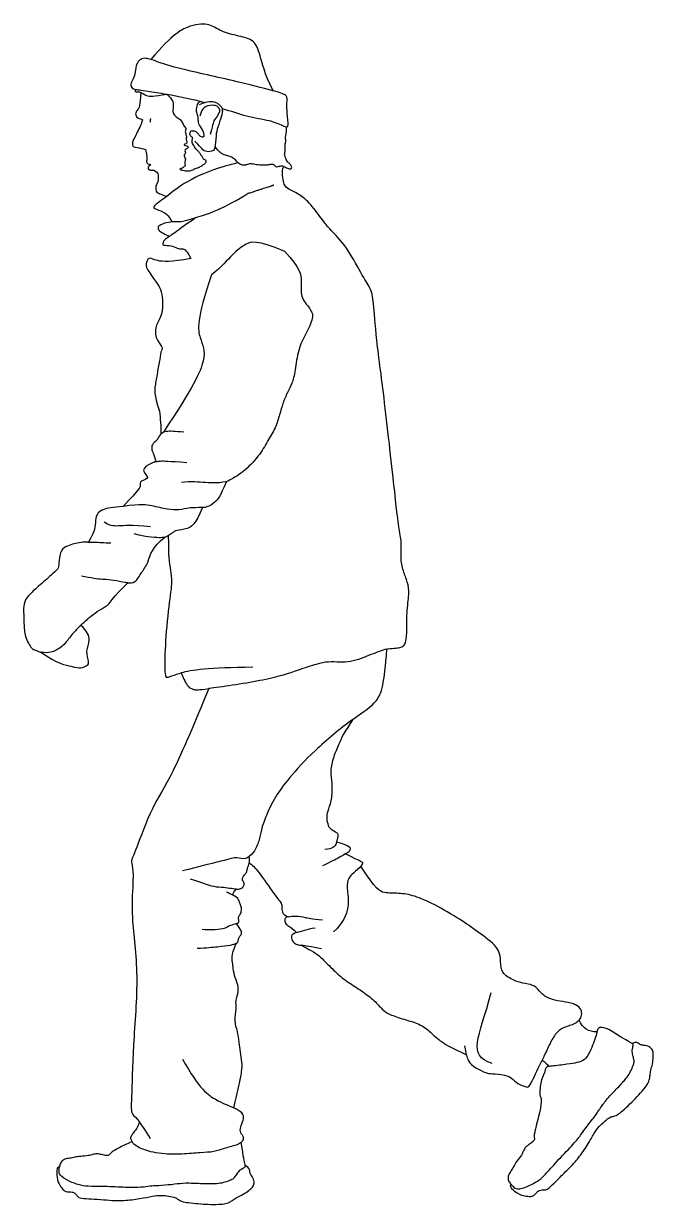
# Model space of a CAD drawing. Header units: feet. Extents: x 89 to 238, y -57 to 31.
# Drawn here: x 117.19 to 120.42, y 6.04 to 12.09 of the extents above; entities that cross this region are included whole.
import ezdxf

# ---------------------------------------------------------------- set-up
doc = ezdxf.new("R2010")
doc.units = ezdxf.units.FT
doc.header["$MEASUREMENT"] = 0
doc.layers.add('inner', color=1, linetype='Continuous')
doc.layers.add('outer', color=3, linetype='Continuous')

msp = doc.modelspace()

# ---------------------------------------------------------------- linework, layer by layer
at = {"layer": 'inner'}
msp.add_lwpolyline([(118.0082, 11.0514), (118.0272, 11.0675), (118.0506, 11.0814), (118.0722, 11.0974)], dxfattribs=at)
for points, knots in [([(118.4694, 11.7464), (118.4673, 11.747), (118.422, 11.7591), (118.2814, 11.7963), (117.9443, 11.8691), (117.8783, 11.8957), (117.8506, 11.9051), (117.8432, 11.9073)], [7.948333, 7.948333, 7.948333, 7.948333, 8, 9, 10, 11, 11.432757, 11.432757, 11.432757, 11.432757]), ([(117.7623, 11.7548), (117.7724, 11.7527), (117.8029, 11.7489), (117.8875, 11.736), (117.9259, 11.7293)], [18.382016, 18.382016, 18.382016, 18.382016, 19, 19.40088, 19.40088, 19.40088, 19.40088]), ([(117.7929, 11.7386), (117.8018, 11.7342), (117.8233, 11.7167), (117.8554, 11.7177), (117.9259, 11.7293)], [1.253453, 1.253453, 1.253453, 1.253453, 2, 3, 3, 3, 3]), ([(117.9259, 11.7293), (117.9568, 11.7022), (117.9606, 11.6705), (117.9546, 11.6448), (117.9591, 11.626), (117.9772, 11.6094), (118.0006, 11.5965), (118.0061, 11.5787), (118.0163, 11.5629), (118.0212, 11.5575)], [0, 0, 0, 0, 1, 2, 3, 4, 5, 6, 6.726018, 6.726018, 6.726018, 6.726018]), ([(118.2082, 11.6566), (118.2524, 11.644), (118.3354, 11.6133), (118.457, 11.5977), (118.5183, 11.5682), (118.5343, 11.5625), (118.5376, 11.5622)], [0.02915, 0.02915, 0.02915, 0.02915, 1, 2, 3, 3.384246, 3.384246, 3.384246, 3.384246]), ([(118.524, 11.3587), (118.5204, 11.3598), (118.5102, 11.362), (118.4924, 11.3569), (118.4848, 11.3539), (118.475, 11.3705), (118.4569, 11.3698), (118.4418, 11.366), (118.4131, 11.3645), (118.3739, 11.3698), (118.3535, 11.3743), (118.3316, 11.3683), (118.3203, 11.3637), (118.2961, 11.3713), (118.2803, 11.3886), (118.2644, 11.4053), (118.2357, 11.4143), (118.2146, 11.4204), (118.1927, 11.4324), (118.1726, 11.4615)], [12.465114, 12.465114, 12.465114, 12.465114, 13, 14, 15, 16, 17, 18, 19, 20, 21, 22, 23, 24, 25, 26, 27, 28, 29, 29, 29, 29]), ([(118.2912, 11.3775), (118.2658, 11.3724), (118.1579, 11.3436), (118.023, 11.2851), (117.9521, 11.2273), (117.9251, 11.2063)], [0.716316, 0.716316, 0.716316, 0.716316, 1, 2, 2.922744, 2.922744, 2.922744, 2.922744]), ([(117.8952, 9.989), (117.9014, 9.996), (117.9194, 10.0083), (117.967, 10.0042), (118.0122, 9.9997)], [4.168741, 4.168741, 4.168741, 4.168741, 5, 6, 6, 6, 6]), ([(117.8705, 9.8475), (117.8779, 9.8493), (117.9006, 9.8522), (117.9308, 9.8505), (118.028, 9.8437)], [5.516109, 5.516109, 5.516109, 5.516109, 6, 7, 7, 7, 7]), ([(118.1072, 9.6122), (118.0731, 9.5251), (118.0273, 9.4995), (117.9723, 9.4976), (117.9532, 9.482), (117.9387, 9.4728), (117.9327, 9.469)], [0, 0, 0, 0, 1, 2, 3, 3.852117, 3.852117, 3.852117, 3.852117]), ([(117.524, 9.4355), (117.5339, 9.4357), (117.5694, 9.4355), (117.603, 9.4323), (117.6392, 9.4323)], [29.584205, 29.584205, 29.584205, 29.584205, 30, 31, 31, 31, 31]), ([(117.9153, 9.4607), (117.9105, 9.4595), (117.8883, 9.4566), (117.8314, 9.4592), (117.7581, 9.4775)], [4.5857, 4.5857, 4.5857, 4.5857, 5, 6, 6, 6, 6]), ([(117.7252, 9.2268), (117.7213, 9.2272), (117.6987, 9.2305), (117.6501, 9.2413), (117.6061, 9.2431), (117.5366, 9.2504), (117.489, 9.2614)], [3.786646, 3.786646, 3.786646, 3.786646, 4, 5, 6, 7, 7, 7, 7]), ([(117.4842, 9.0094), (117.4803, 9.0055), (117.4689, 8.9937), (117.4285, 8.9502), (117.3992, 8.9062), (117.3363, 8.8649), (117.2947, 8.8697), (117.2818, 8.8722), (117.2804, 8.8725)], [5.453256, 5.453256, 5.453256, 5.453256, 6, 7, 8, 9, 10, 10.121236, 10.121236, 10.121236, 10.121236]), ([(119.0516, 8.8873), (119.039, 8.8843), (119.0102, 8.8743), (118.9721, 8.8604), (118.9208, 8.8385), (118.8641, 8.822), (118.8146, 8.8201), (118.7505, 8.8238), (118.6974, 8.8128), (118.6022, 8.7817), (118.4502, 8.7286), (118.2098, 8.6944), (118.144, 8.6859), (118.1398, 8.6853)], [28.161349, 28.161349, 28.161349, 28.161349, 29, 30, 31, 32, 33, 34, 35, 36, 37, 38, 38.073574, 38.073574, 38.073574, 38.073574]), ([(118.8796, 8.5291), (118.8771, 8.5273), (118.8184, 8.4844), (118.6708, 8.3623), (118.5464, 8.2221), (118.4786, 8.1317), (118.4311, 8.03), (118.4063, 7.9599), (118.3995, 7.9056), (118.3724, 7.8446), (118.3264, 7.8048), (118.2872, 7.8255), (118.2254, 7.8062), (118.1938, 7.7994), (118.1486, 7.7881), (118.0943, 7.7745), (118.0062, 7.7519)], [1.954787, 1.954787, 1.954787, 1.954787, 2, 3, 4, 5, 6, 7, 8, 9, 10, 11, 12, 13, 14, 15, 15, 15, 15]), ([(118.7948, 7.8988), (118.7934, 7.8947), (118.7865, 7.8769), (118.7757, 7.8661), (118.7338, 7.8605)], [15.708219, 15.708219, 15.708219, 15.708219, 16, 17, 17, 17, 17]), ([(118.8396, 7.8388), (118.8298, 7.8325), (118.7969, 7.8139), (118.7673, 7.7991), (118.7226, 7.7768)], [1.48189, 1.48189, 1.48189, 1.48189, 2, 3, 3, 3, 3]), ([(118.9193, 7.7762), (118.9098, 7.766), (118.8742, 7.7338), (118.8287, 7.6958), (118.8761, 7.5284), (118.7784, 7.4391)], [1.282153, 1.282153, 1.282153, 1.282153, 2, 3, 4, 4, 4, 4]), ([(118.5479, 7.5169), (118.5579, 7.519), (118.5878, 7.5212), (118.6324, 7.5155), (118.6654, 7.5048), (118.7229, 7.5019)], [4.078883, 4.078883, 4.078883, 4.078883, 5, 6, 7, 7, 7, 7]), ([(118.2829, 7.4818), (118.2744, 7.4784), (118.2455, 7.4726), (118.2224, 7.4547), (118.179, 7.4507), (118.123, 7.4476), (118.1065, 7.4523)], [7.156719, 7.156719, 7.156719, 7.156719, 8, 9, 10, 11, 11, 11, 11]), ([(118.5899, 7.4356), (118.602, 7.4398), (118.6383, 7.4503), (118.6615, 7.4581), (118.6849, 7.46)], [5.227758, 5.227758, 5.227758, 5.227758, 6, 7, 7, 7, 7]), ([(120.0366, 6.988), (120.0305, 6.9808), (120.0072, 6.9628), (119.9562, 6.9535), (119.9115, 6.9172), (119.8808, 6.8558), (119.8746, 6.8415), (119.8514, 6.792), (119.8471, 6.7829)], [17.504593, 17.504593, 17.504593, 17.504593, 18, 19, 20, 21, 22, 22.206247, 22.206247, 22.206247, 22.206247]), ([(120.1271, 6.9274), (120.1263, 6.9227), (120.1221, 6.9007), (120.0883, 6.8154), (120.0659, 6.7827), (120.0247, 6.769), (119.9834, 6.7621), (119.9071, 6.7527), (119.888, 6.7509), (119.8843, 6.7505)], [1.640427, 1.640427, 1.640427, 1.640427, 2, 3, 4, 5, 6, 7, 7.332916, 7.332916, 7.332916, 7.332916]), ([(119.6876, 6.1466), (119.6908, 6.1428), (119.7001, 6.1329), (119.7149, 6.1183), (119.7722, 6.1329), (119.835, 6.1687), (119.8628, 6.1963), (119.9307, 6.2739), (120.0112, 6.3553), (120.0502, 6.4063), (120.0699, 6.4372), (120.1001, 6.4738), (120.1453, 6.536), (120.1703, 6.5752), (120.2294, 6.6365), (120.2709, 6.6817), (120.2926, 6.7108), (120.3074, 6.7404), (120.3191, 6.7728), (120.3174, 6.7835), (120.3099, 6.8067), (120.307, 6.8352), (120.3103, 6.8453), (120.3124, 6.8583), (120.3137, 6.8631), (120.3098, 6.8663), (120.308, 6.8674)], [15.367567, 15.367567, 15.367567, 15.367567, 16, 17, 18, 19, 20, 21, 22, 23, 24, 25, 26, 27, 28, 29, 30, 31, 32, 33, 34, 35, 36, 37, 38, 38.420237, 38.420237, 38.420237, 38.420237]), ([(118.0061, 6.7882), (118.0922, 6.6325), (118.1837, 6.5721), (118.2423, 6.55), (118.2659, 6.5392), (118.2676, 6.5384)], [0, 0, 0, 0, 1, 2, 2.081427, 2.081427, 2.081427, 2.081427]), ([(118.3061, 6.361), (118.3016, 6.3572), (118.2833, 6.3461), (118.2204, 6.3323), (118.1673, 6.3103), (118.1032, 6.3103), (118.0006, 6.2993), (117.9128, 6.3011), (117.8542, 6.3103), (117.8102, 6.3231), (117.7827, 6.3341), (117.7548, 6.3533), (117.7493, 6.3615), (117.7472, 6.3654)], [8.486531, 8.486531, 8.486531, 8.486531, 9, 10, 11, 12, 13, 14, 15, 16, 17, 18, 18.857253, 18.857253, 18.857253, 18.857253]), ([(118.327, 6.2422), (118.3273, 6.2402), (118.3275, 6.2351), (118.323, 6.2329), (118.3118, 6.2259), (118.3021, 6.2217), (118.2826, 6.2008), (118.27, 6.1799), (118.2631, 6.1716), (118.231, 6.159), (118.199, 6.1507), (118.1627, 6.1479), (118.1014, 6.1493), (118.0164, 6.1535), (117.9704, 6.1465), (117.8938, 6.1395), (117.8464, 6.1381), (117.8102, 6.1326), (117.7461, 6.1284), (117.6318, 6.1353), (117.5287, 6.1353), (117.4897, 6.1381), (117.4214, 6.1618), (117.3726, 6.1953), (117.3739, 6.216), (117.3752, 6.2296), (117.3759, 6.2345)], [-38.420237, -38.420237, -38.420237, -38.420237, -38, -37, -36, -35, -34, -33, -32, -31, -30, -29, -28, -27, -26, -25, -24, -23, -22, -21, -20, -19, -18, -17, -16, -15.367567, -15.367567, -15.367567, -15.367567])]:
    msp.add_open_spline(points, degree=3, knots=knots, dxfattribs=at)
for points, degree in [([(117.9259, 11.7293), (117.9832, 11.7193), (118.0519, 11.7056), (118.121, 11.6875)], 3), ([(118.0492, 11.5432), (118.0565, 11.5422), (118.07, 11.5422), (118.0851, 11.5293), (118.0934, 11.512), (118.1199, 11.5082), (118.1153, 11.5369), (118.0889, 11.5739), (118.0859, 11.5965), (118.0859, 11.6169), (118.0761, 11.6411), (118.0776, 11.6645), (118.0886, 11.6957), (118.1028, 11.6921)], 3), ([(118.0928, 11.6771), (118.1192, 11.6881), (118.1444, 11.6939), (118.1674, 11.6927), (118.1874, 11.6822), (118.196, 11.6731), (118.2079, 11.6629), (118.2107, 11.6437), (118.2071, 11.6212), (118.1845, 11.5563), (118.1762, 11.5216), (118.174, 11.4441), (118.1565, 11.4364), (118.1208, 11.4324), (118.0989, 11.4553), (118.0782, 11.4799), (118.0691, 11.4887)], 3), ([(118.096, 11.619), (118.1076, 11.6611), (118.1397, 11.6762), (118.1764, 11.6743), (118.1867, 11.6643), (118.1976, 11.6514), (118.1924, 11.6283), (118.1658, 11.5955), (118.1619, 11.5788), (118.1519, 11.537), (118.1465, 11.5235)], 3), ([(117.842, 11.6047), (117.8392, 11.5978), (117.8393, 11.5925), (117.8398, 11.5879), (117.8405, 11.5866)], 3), ([(118.0199, 11.559), (118.0269, 11.552), (118.0154, 11.5363), (118.025, 11.5282), (118.0221, 11.5222), (118.0272, 11.5141), (118.0243, 11.5052), (118.0258, 11.4896), (118.0332, 11.4771), (118.0021, 11.4696), (118.0391, 11.463), (118.0332, 11.4571), (118.0317, 11.4526), (118.0154, 11.4445), (118.0206, 11.4326), (118.0206, 11.426), (118.0132, 11.42), (118.0147, 11.4067), (118.0221, 11.4015), (118.0198, 11.3919), (118.0184, 11.3852), (118.0184, 11.3815), (118.0176, 11.3697), (118.0213, 11.3667), (118.0087, 11.3504), (117.9902, 11.3475), (117.9939, 11.3438), (117.9984, 11.3408), (118.0147, 11.3386), (118.0317, 11.3356), (118.0539, 11.3393), (118.0635, 11.346), (118.0769, 11.3504), (118.0909, 11.3549), (118.1117, 11.3682), (118.1228, 11.3741), (118.1309, 11.3926), (118.1109, 11.3956), (118.1065, 11.4097), (118.0976, 11.423), (118.0887, 11.4348), (118.0754, 11.446), (118.0576, 11.4741), (118.0524, 11.4904), (118.0606, 11.5089), (118.0428, 11.5156), (118.0428, 11.5252), (118.0492, 11.5432)], 3), ([(118.3415, 11.2218), (118.4471, 11.2558), (118.4727, 11.2649)], 2), ([(117.9936, 11.0752), (118.0917, 11.102), (118.1823, 11.1304), (118.2856, 11.1864), (118.3415, 11.2218)], 3), ([(117.9936, 11.0752), (117.9779, 11.0758), (117.9651, 11.0756), (117.9545, 11.075)], 3), ([(118.0082, 11.0514), (117.9741, 11.0253), (117.9528, 11.0106), (117.9389, 11.0013)], 3), ([(118.529, 10.924), (118.3818, 10.9862), (118.3284, 10.9625), (118.2646, 10.9165), (118.2068, 10.8453), (118.1534, 10.8038)], 3), ([(118.529, 10.924), (118.6095, 10.8398), (118.6169, 10.7684), (118.6059, 10.6933), (118.6608, 10.6292), (118.681, 10.5889), (118.6352, 10.4992), (118.5967, 10.4241), (118.5821, 10.3088), (118.5674, 10.2465), (118.5436, 10.2062), (118.518, 10.144), (118.5033, 10.0909), (118.4832, 10.0195), (118.4411, 9.9536), (118.399, 9.8767), (118.3129, 9.7888), (118.2507, 9.7558), (118.225, 9.7393), (118.1262, 9.7375), (118.0492, 9.7466), (117.9998, 9.7412)], 3), ([(118.1534, 10.8038), (118.0755, 10.5737), (118.0922, 10.4704), (118.1396, 10.3923), (118.0587, 10.2248), (117.9076, 9.9988)], 3), ([(118.2302, 9.7457), (118.1976, 9.6661), (118.1756, 9.6423), (118.139, 9.6148), (118.106, 9.6112), (118.0438, 9.613), (117.987, 9.5983), (117.9339, 9.602), (117.8478, 9.6221), (117.7947, 9.6313), (117.7014, 9.6185)], 3), ([(117.8426, 9.5137), (117.7409, 9.525), (117.6731, 9.5137), (117.6279, 9.5204), (117.6053, 9.5385)], 3), ([(118.366, 8.7945), (118.1416, 8.7932), (118.0467, 8.7789), (117.999, 8.7661)], 3), ([(118.3454, 7.8235), (118.3472, 7.8106), (118.3473, 7.801), (118.3465, 7.7936)], 3), ([(118.28, 7.6575), (118.2707, 7.658), (118.2492, 7.6628), (118.2034, 7.6675), (118.1569, 7.6699), (118.1128, 7.688), (118.0466, 7.7101)], 3), ([(118.2294, 7.6446), (118.2431, 7.6389), (118.2538, 7.6338), (118.2623, 7.6293)], 3), ([(118.2805, 7.3798), (118.2746, 7.3766), (118.2562, 7.3703), (118.1885, 7.3617), (118.1286, 7.3562), (118.0805, 7.3538)], 3), ([(118.717, 7.352), (118.6628, 7.363), (118.6334, 7.3679), (118.6163, 7.3706)], 3), ([(119.5911, 6.7659), (119.4595, 6.8091), (119.5241, 6.8915), (119.5855, 7.1287)], 3), ([(119.4595, 6.8091), (119.457, 6.8204), (119.4546, 6.8351), (119.4515, 6.8555)], 3), ([(117.8413, 6.3799), (117.8175, 6.4227), (117.7992, 6.449), (117.7852, 6.4665)], 3)]:
    msp.add_open_spline(points, degree=degree, dxfattribs=at)
at = {"layer": 'outer'}
msp.add_open_spline([(118.8796, 8.5291), (118.8688, 8.5114), (118.8551, 8.4866), (118.8315, 8.4577), (118.8119, 8.4103), (118.7784, 8.3377), (118.7617, 8.2596), (118.7729, 8.2038), (118.7729, 8.1228), (118.7533, 8.067), (118.7422, 8.0307), (118.7505, 7.9889), (118.7589, 7.9665), (118.8036, 7.9442), (118.8036, 7.9341), (118.7981, 7.9088), (118.7948, 7.8988), (118.8705, 7.8772), (118.8726, 7.8628), (118.8486, 7.8447), (118.8396, 7.8388), (118.9236, 7.7963), (118.9361, 7.7963), (118.923, 7.7803), (118.9193, 7.7762), (118.9933, 7.6568), (119.038, 7.6344), (119.1105, 7.64), (119.1915, 7.6261), (119.2892, 7.5842), (119.4343, 7.5005), (119.5124, 7.4419), (119.6296, 7.361), (119.6352, 7.2828), (119.6352, 7.2298), (119.7022, 7.1879), (119.7468, 7.1768), (119.8027, 7.1684), (119.8278, 7.1433), (119.8445, 7.1209), (119.8975, 7.0847), (120.0371, 7.0763), (120.0557, 7.0204), (120.0427, 6.9952), (120.0366, 6.988), (120.0539, 6.9463), (120.084, 6.9261), (120.1271, 6.9274), (120.1286, 6.9356), (120.1303, 6.9469), (120.1571, 6.9582), (120.2049, 6.9299), (120.2761, 6.8845), (120.2963, 6.8741), (120.3057, 6.869), (120.308, 6.8674), (120.3285, 6.8774), (120.347, 6.8643), (120.3538, 6.8583), (120.3809, 6.8585), (120.4083, 6.8436), (120.4161, 6.8233), (120.4161, 6.7993), (120.4122, 6.7622), (120.4024, 6.7288), (120.3992, 6.7046), (120.3972, 6.6868), (120.3899, 6.6647), (120.3694, 6.6362), (120.3315, 6.5929), (120.297, 6.5586), (120.257, 6.5215), (120.2312, 6.5006), (120.2062, 6.4925), (120.1965, 6.4935), (120.1669, 6.4699), (120.139, 6.4448), (120.1126, 6.4079), (120.0827, 6.3531), (120.0302, 6.276), (119.9951, 6.2393), (119.9501, 6.1947), (119.9058, 6.1509), (119.8729, 6.1167), (119.856, 6.118), (119.8384, 6.1184), (119.8259, 6.1128), (119.8148, 6.1001), (119.8044, 6.0882), (119.7879, 6.0831), (119.7581, 6.0867), (119.7256, 6.0941), (119.6735, 6.1368), (119.6876, 6.1466), (119.6857, 6.1487), (119.6791, 6.1567), (119.6721, 6.1687), (119.6723, 6.1944), (119.6896, 6.2163), (119.7009, 6.2398), (119.7152, 6.2625), (119.7443, 6.3), (119.7491, 6.3161), (119.7625, 6.3377), (119.77, 6.3441), (119.7937, 6.3585), (119.8075, 6.3743), (119.809, 6.3803), (119.8042, 6.3938), (119.8094, 6.4188), (119.8185, 6.4609), (119.8335, 6.5122), (119.8475, 6.5832), (119.8337, 6.5969), (119.8337, 6.6262), (119.8406, 6.6657), (119.8475, 6.6984), (119.8612, 6.7191), (119.8612, 6.7328), (119.8689, 6.7481), (119.8768, 6.7497), (119.8843, 6.7505), (119.8719, 6.7613), (119.8595, 6.7721), (119.8471, 6.7829), (119.8305, 6.7477), (119.7815, 6.6451), (119.7719, 6.6419), (119.7168, 6.6626), (119.6926, 6.6901), (119.6616, 6.7074), (119.5824, 6.7142), (119.5652, 6.7142), (119.5031, 6.7418), (119.471, 6.771), (119.4625, 6.7956), (119.4595, 6.8091), (119.3903, 6.8434), (119.327, 6.8751), (119.275, 6.9271), (119.2208, 6.97), (119.1394, 6.9904), (119.0603, 7.0175), (119.0286, 7.0401), (118.9925, 7.0853), (118.9246, 7.1373), (118.8501, 7.1825), (118.7958, 7.2255), (118.7302, 7.2933), (118.6896, 7.3317), (118.6455, 7.3537), (118.6237, 7.3639), (118.6163, 7.3706), (118.6009, 7.373), (118.5838, 7.3748), (118.5662, 7.3949), (118.5633, 7.4094), (118.5623, 7.4192), (118.5688, 7.4279), (118.5863, 7.4343), (118.5899, 7.4356), (118.5711, 7.4571), (118.5496, 7.4669), (118.5312, 7.4824), (118.5263, 7.5068), (118.5357, 7.5142), (118.547, 7.5167), (118.5479, 7.5169), (118.5328, 7.5213), (118.5159, 7.5339), (118.5127, 7.565), (118.5161, 7.5792), (118.4993, 7.6027), (118.4812, 7.6245), (118.389, 7.7572), (118.3636, 7.7828), (118.3465, 7.7936), (118.3453, 7.7825), (118.3372, 7.7655), (118.3359, 7.7471), (118.3256, 7.7329), (118.3114, 7.7179), (118.3114, 7.7022), (118.324, 7.688), (118.3201, 7.673), (118.3051, 7.6596), (118.2894, 7.657), (118.28, 7.6575), (118.2716, 7.6475), (118.2657, 7.6381), (118.2623, 7.6293), (118.2898, 7.6145), (118.297, 7.5937), (118.3035, 7.5784), (118.3098, 7.5564), (118.3043, 7.5319), (118.2917, 7.5177), (118.2933, 7.5004), (118.295, 7.4874), (118.2845, 7.4825), (118.2829, 7.4818), (118.3043, 7.4492), (118.3114, 7.431), (118.3027, 7.4208), (118.2917, 7.409), (118.2917, 7.3893), (118.2865, 7.383), (118.2805, 7.3798), (118.2533, 7.3155), (118.2643, 7.2807), (118.2643, 7.2533), (118.2735, 7.2038), (118.2954, 7.1617), (118.2863, 7.105), (118.2771, 7.0866), (118.2826, 7.0537), (118.2698, 6.9786), (118.2881, 6.931), (118.2973, 6.8724), (118.3009, 6.8248), (118.3119, 6.7699), (118.3101, 6.7278), (118.2954, 6.6527), (118.2838, 6.6078), (118.2732, 6.5589), (118.2676, 6.5384), (118.2872, 6.5292), (118.3175, 6.511), (118.3211, 6.4842), (118.3046, 6.4476), (118.2973, 6.4165), (118.3192, 6.3909), (118.3192, 6.3757), (118.3105, 6.3646), (118.3061, 6.361), (118.3188, 6.2775), (118.3243, 6.2555), (118.3266, 6.245), (118.327, 6.2422), (118.348, 6.2334), (118.3503, 6.2108), (118.3503, 6.2018), (118.3683, 6.1815), (118.3751, 6.151), (118.3649, 6.1318), (118.3469, 6.116), (118.3164, 6.0946), (118.2848, 6.0799), (118.2645, 6.0664), (118.2498, 6.0562), (118.2284, 6.0472), (118.1934, 6.0438), (118.1358, 6.0438), (118.0873, 6.0472), (118.0331, 6.0528), (118.0004, 6.0585), (117.9778, 6.072), (117.9721, 6.0799), (117.9349, 6.0867), (117.8976, 6.0912), (117.8525, 6.0867), (117.7915, 6.0731), (117.699, 6.0618), (117.6482, 6.0641), (117.585, 6.0686), (117.5229, 6.0731), (117.4755, 6.0754), (117.4653, 6.0889), (117.4541, 6.1025), (117.4416, 6.1081), (117.4247, 6.1081), (117.4089, 6.1081), (117.3942, 6.1172), (117.3773, 6.142), (117.3615, 6.1713), (117.3593, 6.2386), (117.3759, 6.2345), (117.3763, 6.2373), (117.378, 6.2476), (117.3824, 6.2608), (117.4019, 6.2775), (117.4298, 6.2789), (117.4549, 6.2858), (117.4813, 6.29), (117.5287, 6.2928), (117.544, 6.2998), (117.5691, 6.3039), (117.5789, 6.3026), (117.6053, 6.2942), (117.6262, 6.2942), (117.6318, 6.297), (117.6388, 6.3095), (117.6611, 6.3221), (117.6987, 6.343), (117.7472, 6.3654), (117.7468, 6.3661), (117.744, 6.3712), (117.7388, 6.3817), (117.7388, 6.389), (117.7498, 6.4037), (117.7644, 6.4238), (117.776, 6.4397), (117.7824, 6.4599), (117.7852, 6.4665), (117.7682, 6.4876), (117.7384, 6.5108), (117.7461, 6.5575), (117.7498, 6.8449), (117.7846, 7.224), (117.7388, 7.5261), (117.7571, 7.7312), (117.7461, 7.7861), (117.7425, 7.8081), (117.7589, 7.8355), (117.8523, 8.0937), (117.9402, 8.2091), (118.0684, 8.5112), (118.1398, 8.6853), (118.0863, 8.6785), (118.0596, 8.6778), (118.0328, 8.6956), (118.0183, 8.7227), (118.0059, 8.7476), (117.999, 8.7661), (117.9855, 8.7625), (117.9757, 8.7591), (117.9679, 8.756), (117.9321, 8.7431), (117.9254, 8.7424), (117.9192, 8.7459), (117.9136, 8.7691), (117.9159, 8.9153), (117.9382, 9.1497), (117.9577, 9.2418), (117.9314, 9.3497), (117.9337, 9.4353), (117.9327, 9.469), (117.9316, 9.4684), (117.9266, 9.4652), (117.9222, 9.4623), (117.9153, 9.4607), (117.8497, 9.4116), (117.8314, 9.3218), (117.7941, 9.2815), (117.7675, 9.2271), (117.7394, 9.2254), (117.7252, 9.2268), (117.6464, 9.1479), (117.6336, 9.1223), (117.619, 9.1094), (117.5677, 9.0802), (117.5274, 9.049), (117.4975, 9.0221), (117.4875, 9.0126), (117.4842, 9.0094), (117.5214, 8.9763), (117.5353, 8.9331), (117.5088, 8.8774), (117.5297, 8.8161), (117.52, 8.8049), (117.4851, 8.7882), (117.4503, 8.7966), (117.3653, 8.8133), (117.2804, 8.8725), (117.2709, 8.8745), (117.2609, 8.8787), (117.2436, 8.8852), (117.2346, 8.8897), (117.2165, 8.9169), (117.2006, 8.953), (117.1961, 8.9847), (117.1939, 9.0186), (117.1939, 9.0502), (117.1916, 9.0819), (117.1939, 9.1316), (117.221, 9.1678), (117.273, 9.213), (117.3498, 9.2808), (117.3724, 9.3012), (117.3724, 9.3373), (117.3815, 9.3984), (117.4154, 9.4165), (117.4538, 9.4278), (117.4752, 9.4336), (117.5101, 9.4353), (117.524, 9.4355), (117.5646, 9.4978), (117.551, 9.5679), (117.594, 9.6063), (117.6482, 9.6131), (117.7014, 9.6185), (117.7861, 9.7081), (117.7906, 9.7239), (117.7839, 9.7488), (117.8472, 9.7623), (117.7861, 9.8053), (117.8392, 9.8375), (117.8625, 9.8457), (117.8705, 9.8475), (117.8585, 9.8866), (117.8426, 9.9138), (117.8539, 9.9432), (117.8743, 9.9545), (117.8857, 9.9773), (117.8939, 9.9876), (117.8952, 9.989), (117.8953, 10.0289), (117.8926, 10.0681), (117.8871, 10.1066), (117.8585, 10.1963), (117.8652, 10.2348), (117.8765, 10.3026), (117.8901, 10.3749), (117.8969, 10.4224), (117.9082, 10.4292), (117.863, 10.4812), (117.8675, 10.5512), (117.9059, 10.5942), (117.9059, 10.7298), (117.8517, 10.7886), (117.8336, 10.8248), (117.8132, 10.8451), (117.8313, 10.9039), (117.8652, 10.8722), (117.9444, 10.87), (118.0483, 10.8877), (118.0325, 10.9198), (118.0162, 10.9349), (118.0074, 10.9379), (117.9856, 10.9358), (117.958, 10.9529), (117.9131, 10.9567), (117.9027, 10.9554), (117.9058, 10.9801), (117.9256, 10.9923), (117.9389, 11.0013), (117.9279, 11.0061), (117.9047, 11.0182), (117.8813, 11.0321), (117.8779, 11.0518), (117.896, 11.0602), (117.9238, 11.0733), (117.9545, 11.075), (117.9494, 11.0799), (117.9408, 11.0955), (117.9236, 11.1217), (117.8645, 11.1418), (117.8499, 11.154), (117.8919, 11.1807), (117.9228, 11.2046), (117.9251, 11.2063), (117.9238, 11.2067), (117.9082, 11.2118), (117.8889, 11.2198), (117.8683, 11.2289), (117.8671, 11.2623), (117.8817, 11.2812), (117.8817, 11.3117), (117.8817, 11.3264), (117.8586, 11.3408), (117.858, 11.3409), (117.846, 11.3417), (117.8361, 11.3396), (117.8269, 11.3508), (117.8313, 11.3605), (117.843, 11.3686), (117.8404, 11.3694), (117.8324, 11.3719), (117.8225, 11.375), (117.8206, 11.3889), (117.8271, 11.4094), (117.8154, 11.4458), (117.8127, 11.4469), (117.7984, 11.452), (117.7565, 11.4584), (117.748, 11.4655), (117.7494, 11.4911), (117.7622, 11.5067), (117.8034, 11.5976), (117.8, 11.6007), (117.7678, 11.6088), (117.7632, 11.6375), (117.777, 11.6456), (117.7885, 11.6721), (117.7929, 11.7386), (117.7899, 11.7401), (117.7752, 11.7456), (117.76, 11.7361), (117.7623, 11.7548), (117.756, 11.756), (117.7449, 11.7601), (117.7358, 11.7805), (117.7558, 11.8077), (117.7629, 11.8405), (117.7701, 11.8891), (117.7915, 11.9105), (117.811, 11.9154), (117.8335, 11.9102), (117.8432, 11.9073), (117.9572, 12.0405), (118.0528, 12.089), (118.1485, 12.0919), (118.1971, 12.0505), (118.2956, 12.0262), (118.3756, 12.0076), (118.4013, 11.9391), (118.4242, 11.8391), (118.4694, 11.7464), (118.5091, 11.7357), (118.5469, 11.7242), (118.5384, 11.6877), (118.5413, 11.6349), (118.5488, 11.5689), (118.5428, 11.5617), (118.5376, 11.5622), (118.5399, 11.5291), (118.5301, 11.5079), (118.5361, 11.4921), (118.5309, 11.4747), (118.5301, 11.4513), (118.5316, 11.4332), (118.5256, 11.4196), (118.5392, 11.3879), (118.5505, 11.3758), (118.5648, 11.3622), (118.5656, 11.3486), (118.5528, 11.3456), (118.5366, 11.3537), (118.527, 11.3577), (118.524, 11.3587), (118.5209, 11.3516), (118.5144, 11.3348), (118.521, 11.2893), (118.5273, 11.2609), (118.5439, 11.2451), (118.5967, 11.2199), (118.6518, 11.1805), (118.7212, 11.0875), (118.7598, 11.0355), (118.841, 10.959), (118.9245, 10.8013), (118.9703, 10.7354), (118.9849, 10.675), (118.9941, 10.4937), (119.0417, 10.1568), (119.1021, 9.5947), (119.1149, 9.5013), (119.1296, 9.4207), (119.1204, 9.3566), (119.135, 9.2871), (119.1589, 9.2303), (119.168, 9.1754), (119.1515, 9.0747), (119.157, 8.9648), (119.1442, 8.9044), (119.1241, 8.8971), (119.1003, 8.8916), (119.0712, 8.8916), (119.054, 8.8879), (119.0516, 8.8873), (119.0392, 8.7081), (119.0127, 8.6153), (118.9326, 8.5675), (118.8796, 8.5291)], degree=3, knots=[0, 0, 0, 0, 0.822916, 1.822916, 2.822916, 3.822916, 4.822916, 5.822916, 6.822916, 7.822916, 8.822916, 9.822916, 10.822916, 11.822916, 12.822916, 13.531136, 13.531136, 13.531136, 14.531136, 15.013025, 15.013025, 15.013025, 16.013025, 16.295178, 16.295178, 16.295178, 17.295178, 18.295178, 19.295178, 20.295178, 21.295178, 22.295178, 23.295178, 24.295178, 25.295178, 26.295178, 27.295178, 28.295178, 29.295178, 30.295178, 31.295178, 32.295178, 33.295178, 33.799772, 33.799772, 33.799772, 34.799772, 34.799772, 34.799772, 35.440198, 36.440198, 36.440198, 36.440198, 37.440198, 38.019962, 38.019962, 38.019962, 39.019962, 40.019962, 41.019962, 42.019962, 43.019962, 44.019962, 45.019962, 46.019962, 47.019962, 48.019962, 49.019962, 50.019962, 51.019962, 52.019962, 53.019962, 54.019962, 55.019962, 56.019962, 57.019962, 58.019962, 59.019962, 60.019962, 61.019962, 62.019962, 63.019962, 64.019962, 65.019962, 66.019962, 67.019962, 68.019962, 69.019962, 70.019962, 71.019962, 72.019962, 73.019962, 74.019962, 74.019962, 74.019962, 74.387528, 75.387528, 76.387528, 77.387528, 78.387528, 79.387528, 80.387528, 81.387528, 82.387528, 83.387528, 84.387528, 85.387528, 86.387528, 87.387528, 88.387528, 89.387528, 89.387528, 89.387528, 90.387528, 91.387528, 92.387528, 93.387528, 94.387528, 95.387528, 96.387528, 97.054612, 97.054612, 97.054612, 98.054612, 98.054612, 98.054612, 98.848365, 99.848365, 100.848365, 101.848365, 102.848365, 103.848365, 104.848365, 105.848365, 106.848365, 107.391948, 107.391948, 107.391948, 108.391948, 109.391948, 110.391948, 111.391948, 112.391948, 113.391948, 114.391948, 115.391948, 116.391948, 117.391948, 118.391948, 119.391948, 120.391948, 121.04977, 121.04977, 121.04977, 121.524077, 122.524077, 123.524077, 124.524077, 125.524077, 125.751836, 125.751836, 125.751836, 126.751836, 127.751836, 128.751836, 129.751836, 129.830719, 129.830719, 129.830719, 130.530889, 131.530889, 132.530889, 133.530889, 134.530889, 135.530889, 136.530322, 136.530322, 136.530322, 137.128395, 138.128395, 139.128395, 140.128395, 141.128395, 142.128395, 143.128395, 144.128395, 145.128395, 145.128395, 145.128395, 145.715827, 145.715827, 145.715827, 146.481339, 147.481339, 148.481339, 149.481339, 150.481339, 151.481339, 152.481339, 152.638057, 152.638057, 152.638057, 153.638057, 154.638057, 155.638057, 156.638057, 157.638057, 157.638057, 157.638057, 158.638057, 159.638057, 160.638057, 161.638057, 162.638057, 163.638057, 164.638057, 165.638057, 166.638057, 167.638057, 168.638057, 169.638057, 170.638057, 171.638057, 172.638057, 173.364033, 173.364033, 173.364033, 174.282606, 175.282606, 176.282606, 177.282606, 178.282606, 179.282606, 179.769137, 179.769137, 179.769137, 180.769137, 181.348901, 181.348901, 181.348901, 182.348901, 183.348901, 184.348901, 185.348901, 186.348901, 187.348901, 188.348901, 189.348901, 190.348901, 191.348901, 192.348901, 193.348901, 194.348901, 195.348901, 196.348901, 197.348901, 198.348901, 199.348901, 200.348901, 201.348901, 202.348901, 203.348901, 204.348901, 205.348901, 206.348901, 207.348901, 208.348901, 209.348901, 210.348901, 211.348901, 212.348901, 213.348901, 214.348901, 215.348901, 216.348901, 217.348901, 217.348901, 217.348901, 217.716467, 218.716467, 219.716467, 220.716467, 221.716467, 222.716467, 223.716467, 224.716467, 225.716467, 226.716467, 227.716467, 228.716467, 229.716467, 230.716467, 231.716467, 232.716467, 232.716467, 232.716467, 232.859214, 233.859214, 234.859214, 235.859214, 236.859214, 237.859214, 238.231944, 238.231944, 238.231944, 238.779172, 239.779172, 240.779172, 241.779172, 242.779172, 243.779172, 244.779172, 245.779172, 246.779172, 247.779172, 248.779172, 249.779172, 249.779172, 249.779172, 250.705598, 251.705598, 252.705598, 253.659394, 253.659394, 253.659394, 253.86493, 253.86493, 253.86493, 254.86493, 255.86493, 256.86493, 257.86493, 258.86493, 259.86493, 260.86493, 261.441393, 261.441393, 261.441393, 261.589275, 262.174976, 262.174976, 262.174976, 263.174976, 264.174976, 265.174976, 265.961621, 265.961621, 265.961621, 266.961621, 267.961621, 268.961621, 269.961621, 270.961621, 271.414878, 271.414878, 271.414878, 272.414878, 273.414878, 274.414878, 275.414878, 276.414878, 277.414878, 278.414878, 278.414878, 278.414878, 279.293642, 280.293642, 281.293642, 282.293642, 283.293642, 284.293642, 285.293642, 286.293642, 287.293642, 288.293642, 289.293642, 290.293642, 291.293642, 292.293642, 293.293642, 294.293642, 295.293642, 296.293642, 297.293642, 297.877847, 297.877847, 297.877847, 298.877847, 299.877847, 300.877847, 300.877847, 300.877847, 301.877847, 302.877847, 303.877847, 304.877847, 305.877847, 306.393956, 306.393956, 306.393956, 307.393956, 308.393956, 309.393956, 310.393956, 310.562697, 310.562697, 310.562697, 311.562697, 311.562697, 311.562697, 312.562697, 313.562697, 314.562697, 315.562697, 316.562697, 317.562697, 318.562697, 319.562697, 320.562697, 321.562697, 322.562697, 323.562697, 324.562697, 325.562697, 326.562697, 326.562697, 326.562697, 327.562697, 328.562697, 329.562697, 330.562697, 331.562697, 332.562697, 333.562697, 334.053019, 334.053019, 334.053019, 334.988418, 335.988418, 336.988418, 337.988418, 338.731872, 338.731872, 338.731872, 339.413316, 340.413316, 341.413316, 342.413316, 343.413316, 343.490572, 343.490572, 343.490572, 343.575034, 344.575034, 345.575034, 346.575034, 347.575034, 348.575034, 349.575034, 349.575034, 349.575034, 349.628026, 350.628026, 351.628026, 352.628026, 352.628026, 352.628026, 353.099741, 354.099741, 355.099741, 356.099741, 356.099741, 356.099741, 356.366798, 357.366798, 358.366798, 359.366798, 360.366798, 361.366798, 362.366798, 363.366798, 364.366798, 365.366798, 366.366798, 366.366798, 366.366798, 366.620251, 367.620251, 367.620251, 367.620251, 368.002267, 369.002267, 370.002267, 371.002267, 372.002267, 373.002267, 374.002267, 374.56951, 374.56951, 374.56951, 375.56951, 376.56951, 377.56951, 378.56951, 379.56951, 380.56951, 381.56951, 381.56951, 381.56951, 382.517842, 383.517842, 384.517842, 385.517842, 386.133597, 386.133597, 386.133597, 387.133597, 388.133597, 389.133597, 390.133597, 391.133597, 392.133597, 393.133597, 394.133597, 395.133597, 396.133597, 397.133597, 398.133597, 398.59871, 398.59871, 398.59871, 399.525222, 400.525222, 401.525222, 402.525222, 403.525222, 404.525222, 405.525222, 406.525222, 407.525222, 408.525222, 409.525222, 410.525222, 411.525222, 412.525222, 413.525222, 414.525222, 415.525222, 416.525222, 417.525222, 418.525222, 419.525222, 420.525222, 421.525222, 422.525222, 423.525222, 424.525222, 425.525222, 425.686571, 425.686571, 425.686571, 426.686571, 427.641358, 427.641358, 427.641358, 427.641358], dxfattribs=at)

doc.saveas('drawing.dxf')
